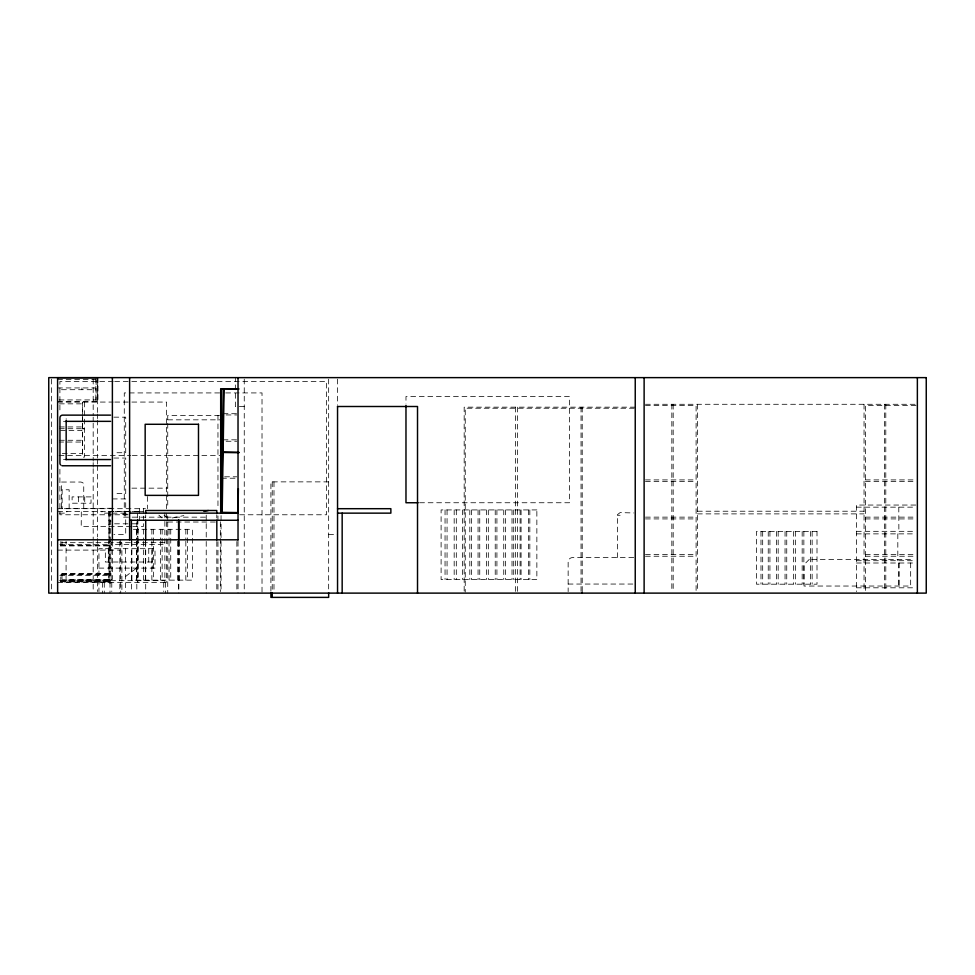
<?xml version="1.0" encoding="UTF-8"?>
<svg xmlns="http://www.w3.org/2000/svg" width="975" height="975" viewBox="0 0 975 975"><rect width="100%" height="100%" fill="white"/><g stroke="black" fill="none" stroke-linecap="round" stroke-linejoin="round"><path stroke-width="0.73" stroke-dasharray="4.88 3.66" d="M617.431 557.566L617.528 514.581L620.1 512.606L633.896 512.96M125.592 576.481L136.573 568.108M172.331 517.957L183.836 515.58M57.635 379.494L95.843 379.494M113.21 381.481L59.902 381.481L59.902 413.29M114.733 381.481L326.479 381.481L326.479 514.776L239.655 514.776M57.598 387.94L95.245 387.94L95.245 389.707L57.598 389.707M219.631 392.925L124.276 392.925L124.276 517.164M225.688 392.925L262.019 392.925L262.019 593.117M59.109 399.933L95.843 399.933M57.598 401.712L97.695 401.712L97.695 377.715L97.622 412.535M57.635 402.066L113.283 402.066M114.806 402.066L166.53 402.066L166.53 508.694M59.414 403.845L82.522 403.845M645.45 404.284L917.365 404.284M645.45 405.624L696.101 405.624L696.101 591.776M916.037 405.624L865.386 405.624L865.386 591.776M244.25 406.502L235.353 406.502L235.353 377.63M635.237 407.16L464.173 407.16L464.173 593.129M634.25 408.232L465.246 408.232L465.246 592.142M223.104 413.705L236.779 413.705M226.139 414.948L236.779 414.948M219.533 415.399L167.737 415.399L167.737 508.353M113.868 417.166L125.714 417.166L125.714 452.717L113.868 452.717M167.737 419.835L221.057 419.835M63.497 421.346L64.825 421.346M59.414 426.94L81.949 426.94L81.949 430.499L59.414 430.499M82.631 428.586L84.411 428.586M59.414 428.72L81.949 428.72M82.631 428.866L84.411 428.866M223.104 439.835L236.779 439.835M59.414 440.273L81.949 440.273L81.949 442.053L59.414 442.053M226.139 441.248L236.779 441.248M62.302 453.607L82.522 453.607M59.097 455.386L130.821 455.386M132.32 455.386L144.373 455.386M147.383 455.386L166.53 455.386M167.737 455.386L221.057 455.386M113.868 458.043L125.714 458.043L125.714 493.594L113.868 493.594M63.497 459.554L64.825 459.554M224.628 476.799L236.779 476.799M221.581 478.213L236.779 478.213M645.45 479.907L696.101 479.907M865.386 479.907L916.037 479.907M645.45 481.601L696.101 481.601M865.386 481.601L916.037 481.601M328.66 481.869L270.904 481.869L270.904 591.301M131.905 488.158L167.834 488.158M112.381 498.92L125.714 498.92L125.714 534.471L113.868 534.471M419.603 502.747L569.485 502.747L569.485 396.545L405.978 396.545L405.978 404.125M915.757 505.05L856.403 505.05L856.403 591.593M856.403 507.158L915.866 507.158M111.93 508.255L63.948 508.694M57.744 508.694L145.47 508.694M697.43 511.217L864.045 511.217M57.744 511.363L143.959 511.363M113.539 511.643L109.017 511.643L109.017 582.453M115.038 511.643L137.621 511.643M137.902 511.643L143.922 511.643M109.285 511.753L111.174 511.753M59.524 513.143L66.861 513.143L66.861 511.363M109.285 513.143L101.948 513.143L101.948 511.363M112.162 513.143L127.225 513.143M697.43 513.886L864.045 513.886M127.25 514.105L122.692 514.105L122.692 517.164L206.225 517.164M113.21 514.776L59.902 514.776L59.902 466.306M114.733 514.776L128.444 514.776M617.431 515.275L620.1 515.275M645.45 517.14L696.101 517.14M865.386 517.14L916.037 517.14M645.45 518.919L696.101 518.919M865.386 518.919L916.037 518.919M109.176 521.052L111.174 521.052M167.737 522.027L217.961 522.027M114.575 523.807L130.76 523.807M132.234 523.807L139.583 523.807M131.284 526.463L81.218 526.463L81.327 508.694M132.807 526.463L143.423 526.463L143.423 522.027M133.38 529.315L192.404 529.315L192.404 536.786M856.403 531.326L915.866 531.326M856.403 533.873L897.902 533.873M898.877 533.873L915.866 533.873M328.66 534.641L337.545 534.641M109.358 542.685L59.877 542.685L59.877 544.464L109.358 544.464M120.729 543.173L121.887 543.173L121.887 593.117M60.803 545.634L109.273 545.634M60.803 545.915L109.273 545.915M109.395 547.194L111.174 547.194M109.395 547.475L111.174 547.475M57.635 550.095L119.84 550.095M645.45 554.458L696.101 554.458M865.386 554.458L916.037 554.458M645.45 556.237L696.101 556.237M865.386 556.237L916.037 556.237M633.713 557.566L572.581 557.566A4.448 4.448 0 0 0 568.145 562.014L568.145 591.63M856.403 560.71L897.902 560.71M898.877 560.71L915.866 560.71M152.246 562.014L105.337 562.014L105.337 548.681M856.403 563.002L915.866 563.002M98.938 568.108L155.001 568.108L155.001 548.681L98.938 548.681L98.938 591.642M109.358 573.568L59.877 573.568L59.877 575.347L109.358 575.347M109.176 573.848L111.174 573.848M109.273 574.129L60.803 574.129L60.803 581.892L109.273 581.892M60.803 574.689L109.273 574.689M62.01 579.772L109.273 579.772M62.01 580.332L109.273 580.332M59.524 580.673L109.285 580.673M110.662 580.673L164.86 580.673M60.803 580.905L109.273 580.905M60.803 581.185L109.273 581.185M60.803 581.319L109.273 581.319M60.803 581.466L109.273 581.466M60.803 581.746L109.273 581.746M57.744 582.453L166.64 582.453M568.145 584.049L635.237 584.049M856.403 587.803L915.866 587.803M158.888 515.141L161.947 517.932M164.056 515.141L167.017 517.932M898.974 563.002L898.974 587.803M898.792 507.158L898.877 531.326M898.877 563.002L898.877 587.803M897.817 533.873L897.817 560.71M885.8 404.284L885.8 591.776M884.63 404.284L884.63 591.776M864.045 404.284L864.045 591.618M812.138 531.412L812.138 584.196M810.432 531.412L810.432 584.196M803.863 531.412L803.863 584.196M802.169 531.412L802.169 584.196M795.344 531.412L795.344 584.196M793.65 531.412L793.65 584.196M786.74 531.412L786.74 584.196M785.046 531.412L785.046 584.196M778.172 531.412L778.172 584.196M776.478 531.412L776.478 584.196M769.933 531.412L769.933 584.196M768.239 531.412L768.239 584.196M762.682 531.412L762.682 584.196M760.987 531.412L760.987 584.196M697.43 404.284L697.43 591.618M673.177 404.284L673.177 591.776M671.836 404.284L671.836 591.776M582.221 407.16L582.221 593.129M581.039 407.16L581.039 593.129M529.839 509.925L529.839 579.589M528.499 509.925L528.499 579.589M521.077 509.925L521.077 579.589M520.089 509.925L520.089 579.589M517.457 407.16L517.457 593.129M515.604 407.16L515.604 593.129M513.715 509.925L513.715 579.589M512.021 509.925L512.021 579.589M505.452 509.925L505.452 579.589M503.746 509.925L503.746 579.589M496.921 509.925L496.921 579.589M495.227 509.925L495.227 579.589M488.317 509.925L488.317 579.589M486.622 509.925L486.622 579.589M479.749 509.925L479.749 579.589M478.055 509.925L478.055 579.589M471.522 509.925L471.522 579.589M469.816 509.925L469.816 579.589M462.564 509.925L462.564 579.589M456.312 509.925L456.312 579.589M454.179 509.925L454.179 579.589M447.062 509.925L447.062 579.589M445.051 509.925L445.051 579.589M337.545 379.141L337.545 404.991M328.66 379.141L328.66 591.618M273.987 481.869L273.987 591.301M272.232 481.869L272.232 591.301M244.25 379.141L244.25 593.117M238.022 541.32L238.022 593.117M236.864 541.503L236.864 591.593M221.057 515.641L221.057 540.138M221.057 541.466L221.057 591.606M220.338 521.771L220.338 536.957M220.338 538.468L220.338 591.593M217.961 415.399L217.961 508.316M217.961 515.933L217.961 520.504M217.961 541.686L217.961 591.606M216.791 514.946L216.791 517.908M216.816 541.503L216.816 591.593M206.225 515.129L206.225 539.943M206.225 541.466L206.225 593.117M192.404 538.285L192.404 580.137L131.881 580.137L131.881 541.271M187.529 529.315L187.529 580.137M185.835 529.315L185.835 539.772M185.835 541.271L185.835 580.137M179.266 541.271L179.266 580.137M178.839 541.503L178.839 593.117M178.571 541.503L178.571 591.593M177.572 541.271L177.572 580.137M170.735 529.315L170.735 536.786M170.735 538.285L170.735 580.137M169.041 529.315L169.041 539.772M169.041 541.271L169.041 580.137M167.737 515.921L167.737 520.504M167.737 521.978L167.737 593.117M166.493 513.155L166.493 582.453M165.506 582.453L165.506 593.117M164.86 512.874L164.86 582.453M163.739 582.453L163.739 591.593M162.13 529.315L162.13 536.786M162.13 538.285L162.13 580.137M160.436 529.315L160.436 539.772M160.436 541.271L160.436 580.137M153.575 529.315L153.575 580.137M152.246 548.681L152.246 568.108M151.868 529.315L151.868 539.772M151.868 541.271L151.868 580.137M148.748 548.681L148.748 562.014M147.383 496.507L147.383 508.694M145.702 514.946L145.702 517.908M145.702 541.503L145.702 593.117M145.336 541.271L145.336 580.137M143.642 529.315L143.642 539.772M143.642 541.271L143.642 580.137M143.423 508.694L143.423 514.617M143.423 516.104L143.423 520.54M139.583 508.694L139.583 514.739M139.583 516.25L139.583 520.784M138.072 529.315L138.072 580.137M137.902 519.175L137.902 537.262M137.902 538.761L137.902 582.453M137.621 513.155L137.621 517.676M137.621 519.175L137.621 537.262M137.621 538.761L137.621 582.453M136.817 521.771L136.817 539.992M136.817 541.503L136.817 591.593M136.378 529.315L136.378 539.772M136.378 541.271L136.378 580.137M131.393 541.503L131.393 591.593M125.592 548.681L125.592 591.606M120.729 539.797L120.729 593.117M119.84 541.271L119.84 593.117M112.381 541.271L112.381 579.516L66.081 579.516L66.081 541.271M111.784 582.453L111.784 591.593M111.077 540.662L111.174 583.013L109.395 583.013L109.285 511.363M110.662 511.363L110.662 582.453M110.004 582.453L110.004 593.117M108.883 511.363L108.883 537.079M108.883 538.59L108.883 582.453M108.322 548.681L108.322 562.014M104.288 582.453L104.288 593.117M102.521 582.453L102.521 593.117M97.89 377.617L97.89 401.602L96.111 401.602L96.111 377.617M97.622 414.046L97.622 418.604M97.622 420.115L97.622 458.055M97.622 459.578L97.622 464.124M97.622 465.648L97.622 536.969M97.622 538.48L97.622 591.593M95.916 377.715L95.843 401.712M93.186 379.141L93.186 415.569M93.186 417.081L93.186 421.639M93.186 423.15L93.186 461.09M93.186 462.613L93.186 467.159M93.186 468.683L93.186 540.004M93.186 541.515L93.186 591.593M84.727 496.897L84.727 503.21M84.411 402.066L84.411 457.153L82.631 457.153L82.631 402.066L82.522 415.777M83.74 508.694L83.74 484.709L82.948 482.82L81.071 482.04L61.522 482.04L61.522 508.694M82.522 417.3L82.522 421.87M82.522 423.394L82.522 455.386M81.949 387.94L81.949 389.707M78.414 496.897L78.414 503.21M69.14 508.694L69.14 489.767L62.12 489.767L62.12 508.694M66.166 418.677L66.166 419.372M62.01 541.686L62.01 545.634M62.01 574.129L62.01 581.466M60.803 541.576L60.803 546.061M51.419 379.141L51.419 593.117M809.287 559.382L804.022 564.647L804.022 586.036L910.662 586.036L910.662 559.382L809.287 559.382M91.028 496.897L72.101 496.897L72.101 503.21L91.028 503.21L91.028 496.897M536.859 509.925L441.102 509.925L441.102 579.589L536.859 579.589L536.859 509.925M817.001 531.412L756.49 531.412L756.49 584.196L817.001 584.196L817.001 531.412M164.519 542.685L110.992 542.685L110.992 544.464L164.519 544.464L164.519 542.685"/><path stroke-width="1.46" d="M222.19 512.35L223.104 452.473M223.117 452.022L224.092 388.732M238.387 488.646L238.022 512.594L221.581 512.338L222.507 452.461L238.948 452.717M203.982 511.4L208.309 510.498M97.695 377.715L57.598 377.715L57.635 593.117M238.022 388.732L220.691 388.732L220.691 513.143M337.545 406.502L417.519 406.502L417.519 593.117M110.589 415.131L62.607 415.131A2.669 2.669 0 0 0 59.938 417.788L59.938 463.113A2.669 2.669 0 0 0 60.718 464.99M65.8 421.346L110.589 421.346M65.8 459.554L110.589 459.554M110.589 465.77L62.607 465.77A2.669 2.669 0 0 1 61.912 465.684M220.691 476.799L221.581 476.799M418.092 502.747L405.978 502.747L405.978 405.649M337.545 508.694L390.865 508.694L390.865 513.143L337.545 513.143M129.614 513.143L238.022 513.143M129.614 520.248L238.022 520.26M57.635 539.797L238.022 539.797M239.009 388.964L223.494 388.72L222.519 452.022L238.948 452.266M917.365 377.63L917.365 593.117M644.122 377.63L644.122 593.117M635.237 377.63L635.237 593.117M582.221 592.142L582.221 593.129M342.164 513.143L342.164 593.117M337.545 406.319L337.545 593.117M328.66 592.824L328.66 597.383L270.904 597.383L270.904 592.824M272.232 592.824L272.232 597.383M238.022 377.63L238.022 540.016M221.581 388.732L221.581 513.143M216.791 513.472L216.791 510.498L145.702 510.498L145.702 513.472M216.816 520.26L216.816 539.992M178.839 520.26L178.839 539.992M178.571 520.26L178.571 539.992M145.702 520.26L145.702 539.992M131.393 520.26L131.393 539.992M129.614 377.63L129.614 539.797M112.381 377.63L112.381 539.797M66.166 420.566L66.166 459.652M926.25 377.63L48.75 377.63L48.75 593.117L926.25 593.117L926.25 377.63M198.486 424.283L145.165 424.283L145.165 495.373L198.486 495.373L198.486 424.283"/></g></svg>
